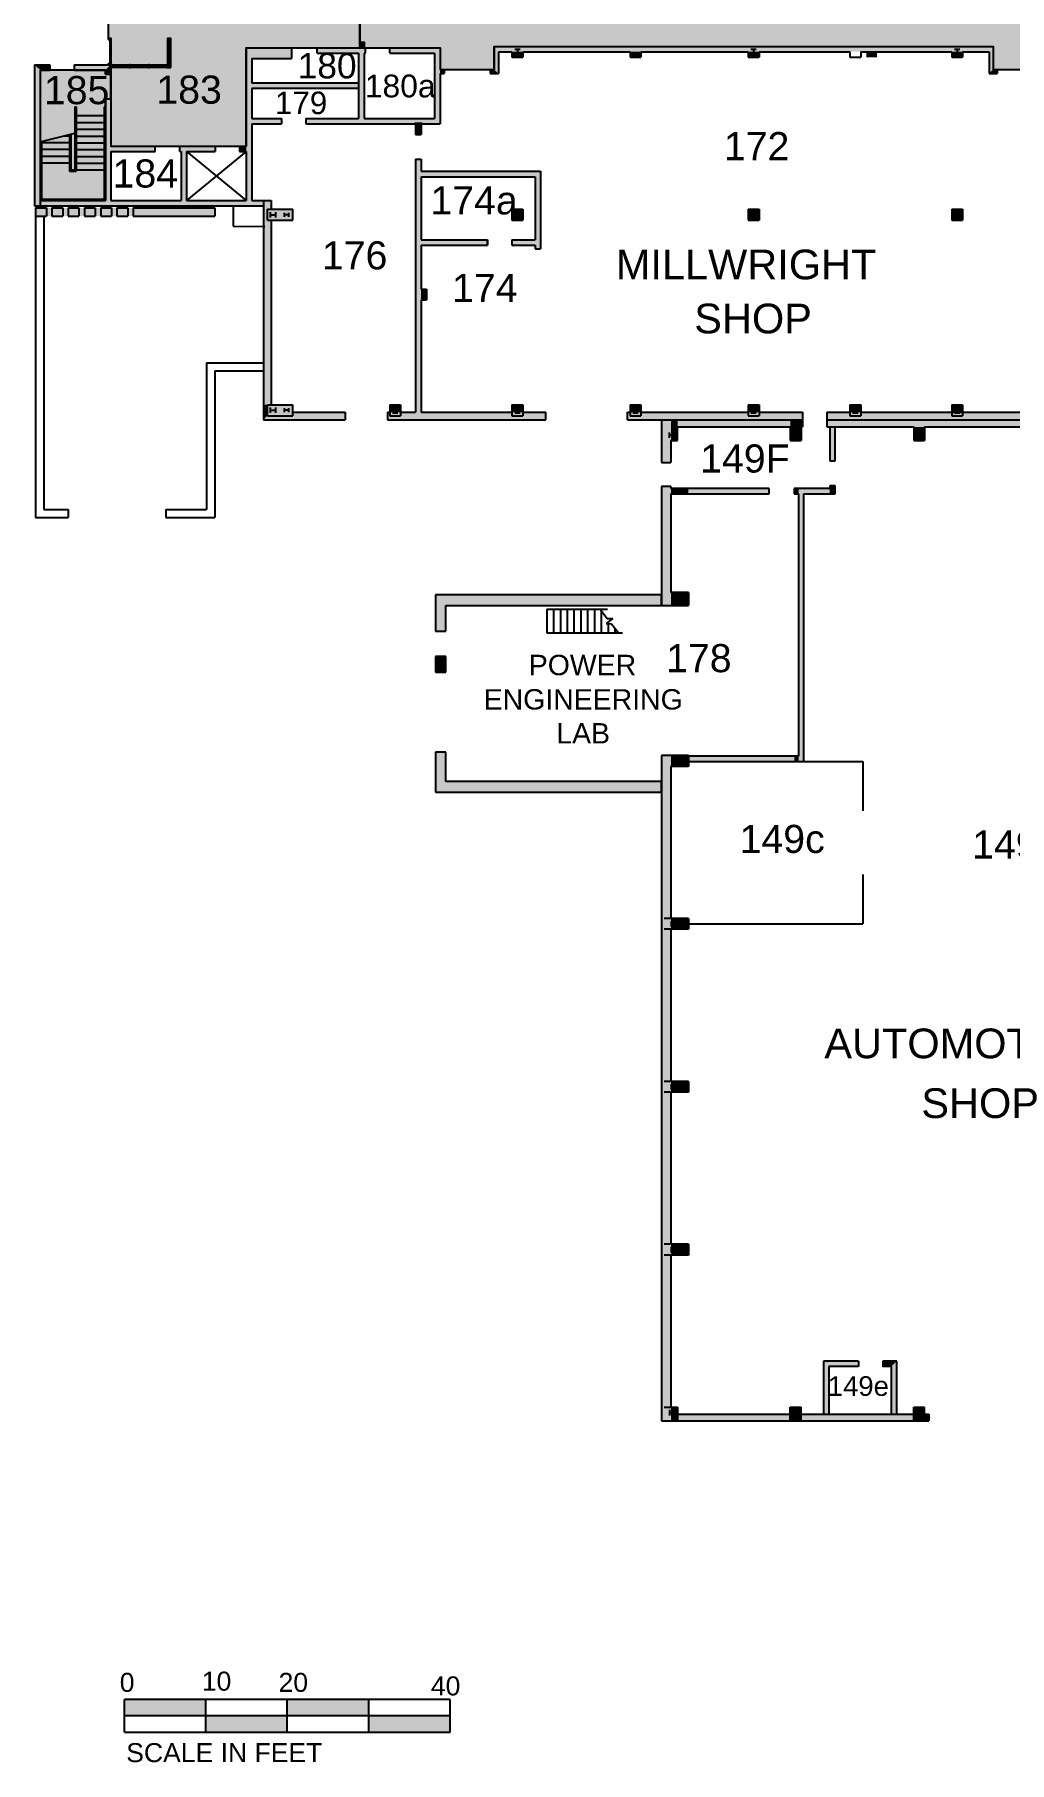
# Model space of a CAD drawing. Extents: x 268 to 100406, y 480 to 72572.
# Drawn here: x 268 to 1705, y 480 to 3025 of the extents above; entities that cross this region are included whole.
import ezdxf

# ---------------------------------------------------------------- set-up
doc = ezdxf.new("R2010")
doc.units = 0
doc.header["$LTSCALE"] = 0.5
doc.layers.get('0').update_dxf_attribs({"linetype": 'CONTINUOUS'})
for name, color, linetype in [('CORRIDOR_HATCH', 253, 'CONTINUOUS'), ('ROOM_NAMES', 7, 'CONTINUOUS'), ('SOLID', 7, 'CONTINUOUS'), ('STAIR', 7, 'CONTINUOUS'), ('TEXT', 7, 'CONTINUOUS'), ('WALL', 7, 'CONTINUOUS')]:
    doc.layers.add(name, color=color, linetype=linetype)
doc.styles.add('STANDARD_2', font='arial.ttf')

# ---------------------------------------------------------------- blocks, each defined once
blk = doc.blocks.new('COL1')
at = {"layer": 'WALL'}
for p, q in [((-8, -8), (-8, 8)), ((-8, 8), (8, 8)), ((-4, -4), (-4, 4)), ((-4, 0), (4, 0)), ((4, -4), (4, 4)), ((8, -8), (8, 8)), ((-8, -8), (8, -8))]:
    blk.add_line(p, q, dxfattribs=at)
blk = doc.blocks.new('*U51')
at = {"layer": 'SOLID'}
for points in [[(1191.7, 982.8), (1191.7, 1962.8), (1205.6, 982.8)], [(1205.6, 982.8), (1191.7, 1962.8), (1205.6, 1962.8)], [(1205.6, 1946.8), (1205.6, 1962.8), (1215.6, 1946.8)], [(1215.6, 1946.8), (1205.6, 1962.8), (1215.6, 1962.8)], [(1215.6, 1946.8), (1215.6, 1962.8), (1231.6, 1946.8)], [(1231.6, 1946.8), (1215.6, 1962.8), (1231.6, 1962.8)], [(1205.6, 1706.8), (1205.6, 1722.8), (1215.6, 1706.8)], [(1215.6, 1706.8), (1205.6, 1722.8), (1215.6, 1722.8)], [(1215.6, 1706.8), (1215.6, 1722.8), (1231.6, 1706.8)], [(1231.6, 1706.8), (1215.6, 1722.8), (1231.6, 1722.8)], [(1205.6, 1466.8), (1205.6, 1482.8), (1215.6, 1466.8)], [(1215.6, 1466.8), (1205.6, 1482.8), (1215.6, 1482.8)], [(1215.6, 1466.8), (1215.6, 1482.8), (1231.6, 1466.8)], [(1231.6, 1466.8), (1215.6, 1482.8), (1231.6, 1482.8)], [(1205.6, 1226.8), (1205.6, 1242.8), (1215.6, 1226.8)], [(1215.6, 1226.8), (1205.6, 1242.8), (1215.6, 1242.8)], [(1215.6, 1226.8), (1215.6, 1242.8), (1231.6, 1226.8)], [(1231.6, 1226.8), (1215.6, 1242.8), (1231.6, 1242.8)], [(1205.6, 982.8), (1205.6, 1002.8), (1215.6, 982.8)], [(1215.6, 982.8), (1205.6, 1002.8), (1215.6, 1002.8)]]:
    blk.add_solid(points, dxfattribs=at)
blk = doc.blocks.new('*U52')
at = {"layer": 'SOLID'}
for points in [[(858.6, 2145.9), (858.6, 2199.3), (874.1, 2145.9)], [(874.1, 2145.9), (858.6, 2199.3), (874.1, 2199.3)], [(874.1, 2183.9), (874.1, 2199.3), (1191.7, 2183.9)], [(1191.7, 2183.9), (874.1, 2199.3), (1191.7, 2199.3)]]:
    blk.add_solid(points, dxfattribs=at)
blk = doc.blocks.new('*U53')
at = {"layer": 'SOLID'}
for points in [[(858.6, 2085.7), (858.6, 2108.8), (874.1, 2085.7)], [(874.1, 2085.7), (858.6, 2108.8), (874.1, 2108.8)]]:
    blk.add_solid(points, dxfattribs=at)
blk = doc.blocks.new('*U54')
at = {"layer": 'SOLID'}
for points in [[(858.6, 1909), (858.6, 1967.6), (874.1, 1909)], [(874.1, 1909), (858.6, 1967.6), (874.1, 1967.6)], [(874.1, 1909), (874.1, 1924.4), (1191.7, 1909)], [(1191.7, 1909), (874.1, 1924.4), (1191.7, 1924.4)]]:
    blk.add_solid(points, dxfattribs=at)
blk = doc.blocks.new('*U55')
at = {"layer": 'SOLID'}
for points in [[(1387.5, 2348.3), (1387.5, 2356.3), (1393.8, 2348.3)], [(1393.8, 2348.3), (1387.5, 2356.3), (1393.8, 2356.3)], [(1393.8, 1953.8), (1393.8, 2356.3), (1401.8, 1953.8)], [(1401.8, 1953.8), (1393.8, 2356.3), (1401.8, 2356.3)], [(1401.8, 2348.3), (1401.8, 2356.3), (1439.8, 2348.3)], [(1439.8, 2348.3), (1401.8, 2356.3), (1439.8, 2356.3)], [(1439.8, 2348.3), (1439.8, 2359.8), (1447.9, 2348.3)], [(1447.9, 2348.3), (1439.8, 2359.8), (1447.9, 2359.8)], [(1231.6, 1953.8), (1231.6, 1961.8), (1387.5, 1953.8)], [(1387.5, 1953.8), (1231.6, 1961.8), (1387.5, 1961.8)], [(1387.5, 1953.8), (1387.5, 1961.8), (1393.8, 1953.8)], [(1393.8, 1953.8), (1387.5, 1961.8), (1393.8, 1961.8)]]:
    blk.add_solid(points, dxfattribs=at)
blk = doc.blocks.new('*U56')
at = {"layer": 'SOLID'}
for points in [[(1191.7, 2183.9), (1191.7, 2359), (1205.6, 2183.9)], [(1205.6, 2183.9), (1191.7, 2359), (1205.6, 2359)], [(1205.6, 2348.3), (1205.6, 2356.3), (1231.6, 2348.3)], [(1231.6, 2348.3), (1205.6, 2356.3), (1231.6, 2356.3)], [(1231.6, 2348.3), (1231.6, 2356.3), (1350.4, 2348.3)], [(1350.4, 2348.3), (1231.6, 2356.3), (1350.4, 2356.3)], [(1205.6, 2183.9), (1205.6, 2202.8), (1231.6, 2183.9)], [(1231.6, 2183.9), (1205.6, 2202.8), (1231.6, 2202.8)]]:
    blk.add_solid(points, dxfattribs=at)
blk = doc.blocks.new('*U57')
at = {"layer": 'SOLID'}
for points in [[(1191.7, 2394.3), (1191.7, 2457.3), (1205.6, 2394.3)], [(1205.6, 2394.3), (1191.7, 2457.3), (1205.6, 2457.3)], [(1205.6, 2426.8), (1205.6, 2457.3), (1215.6, 2426.8)], [(1215.6, 2426.8), (1205.6, 2457.3), (1215.6, 2457.3)], [(1215.6, 2446.8), (1215.6, 2457.3), (1381.6, 2446.8)], [(1381.6, 2446.8), (1215.6, 2457.3), (1381.6, 2457.3)], [(1381.6, 2426.8), (1381.6, 2457.3), (1397.6, 2426.8)], [(1397.6, 2426.8), (1381.6, 2457.3), (1397.6, 2457.3)], [(1397.6, 2446.8), (1397.6, 2457.3), (1399.6, 2446.8)], [(1399.6, 2446.8), (1397.6, 2457.3), (1399.6, 2457.3)]]:
    blk.add_solid(points, dxfattribs=at)
blk = doc.blocks.new('*U58')
at = {"layer": 'SOLID'}
for points in [[(1439.8, 2396.8), (1439.8, 2446.8), (1447.9, 2396.8)], [(1447.9, 2396.8), (1439.8, 2446.8), (1447.9, 2446.8)]]:
    blk.add_solid(points, dxfattribs=at)
blk = doc.blocks.new('*X66')
at = {"layer": 'ROOM_NAMES', "linetype": 'CONTINUOUS', "style": 'STANDARD_2'}
for s, p in [('POWER', (996.3, 2081.1)), ('ENGINEERING', (929.8, 2030.5)), ('LAB', (1036.8, 1980.5))]:
    blk.add_text(s, height=30, dxfattribs=at).set_placement(p)
blk = doc.blocks.new('*U89')
at = {"layer": 'CORRIDOR_HATCH'}
for points in [[(2451.5, 3101.3), (2451.5, 3197.3), (2582.4, 3101.3)], [(2582.4, 3101.3), (2451.5, 3197.3), (2582.4, 3197.3)], [(2582.4, 3095.3), (2582.4, 3197.3), (2618.4, 3095.3)], [(2618.4, 3095.3), (2582.4, 3197.3), (2618.4, 3197.3)], [(2618.4, 3101.3), (2618.4, 3197.3), (2638.5, 3101.3)], [(2638.5, 3101.3), (2618.4, 3197.3), (2638.5, 3197.3)], [(2638.5, 3113.3), (2638.5, 3185.3), (2643.6, 3113.3)], [(2643.6, 3113.3), (2638.5, 3185.3), (2643.6, 3185.3)], [(2643.6, 3113.3), (2643.6, 3185.3), (2649.5, 3113.3)], [(2649.5, 3113.3), (2643.6, 3185.3), (2649.5, 3185.3)], [(875.5, 2973.3), (875.5, 3127.3), (877.5, 2973.3)], [(877.5, 2973.3), (875.5, 3127.3), (877.5, 3127.3)], [(877.5, 2973.3), (877.5, 3127.3), (945.5, 2973.3)], [(945.5, 2973.3), (877.5, 3127.3), (945.5, 3127.3)], [(1335.5, 3007.3), (1335.5, 3129.3), (1383.5, 3007.3)], [(1383.5, 3007.3), (1335.5, 3129.3), (1383.5, 3129.3)], [(2313.5, 3007.3), (2313.5, 3129.3), (2313.6, 3007.3)], [(2313.6, 3007.3), (2313.5, 3129.3), (2313.6, 3129.3)], [(2313.6, 3007.3), (2313.6, 3129.3), (2315.5, 3007.3)], [(2315.5, 3007.3), (2313.6, 3129.3), (2315.5, 3129.3)], [(2315.5, 3007.3), (2315.5, 3129.3), (2315.6, 3007.3)], [(2315.6, 3007.3), (2315.5, 3129.3), (2315.6, 3129.3)], [(2315.6, 3007.3), (2315.6, 3129.3), (2387.5, 3007.3)], [(2387.5, 3007.3), (2315.6, 3129.3), (2387.5, 3129.3)], [(2387.5, 3007.3), (2387.5, 3129.3), (2387.6, 3007.3)], [(2387.6, 3007.3), (2387.5, 3129.3), (2387.6, 3129.3)], [(2387.6, 3007.3), (2387.6, 3129.3), (2389.5, 3007.3)], [(2389.5, 3007.3), (2387.6, 3129.3), (2389.5, 3129.3)], [(376.5, 3019.3), (376.5, 3091.3), (380.5, 3019.3)], [(380.5, 3019.3), (376.5, 3091.3), (380.5, 3091.3)], [(380.5, 2980.3), (380.5, 3093.3), (464.5, 2980.3)], [(464.5, 2980.3), (380.5, 3093.3), (464.5, 3093.3)], [(464.5, 3019.3), (464.5, 3091.3), (468.5, 3019.3)], [(468.5, 3019.3), (464.5, 3091.3), (468.5, 3091.3)], [(468.5, 2860.3), (468.5, 3093.3), (580, 2860.3)], [(580, 2860.3), (468.5, 3093.3), (580, 3093.3)], [(580, 3005.3), (580, 3093.3), (747.5, 3005.3)], [(747.5, 3005.3), (580, 3093.3), (747.5, 3093.3)], [(747.5, 3013.3), (747.5, 3085.3), (753.5, 3013.3)], [(753.5, 3013.3), (747.5, 3085.3), (753.5, 3085.3)], [(753.5, 3005.3), (753.5, 3093.3), (865.5, 3005.3)], [(865.5, 3005.3), (753.5, 3093.3), (865.5, 3093.3)], [(865.5, 2973.3), (865.5, 3093.3), (875.5, 2973.3)], [(875.5, 2973.3), (865.5, 3093.3), (875.5, 3093.3)], [(945.5, 3007.3), (945.5, 3095.3), (1335.5, 3007.3)], [(1335.5, 3007.3), (945.5, 3095.3), (1335.5, 3095.3)], [(1383.5, 3007.3), (1383.5, 3095.3), (1680.5, 3007.3)], [(1680.5, 3007.3), (1383.5, 3095.3), (1680.5, 3095.3)], [(1680.5, 2973.3), (1680.5, 3095.3), (1728.5, 2973.3)], [(1728.5, 2973.3), (1680.5, 3095.3), (1728.5, 3095.3)], [(1728.5, 3007.3), (1728.5, 3095.3), (2159.4, 3007.3)], [(2159.4, 3007.3), (1728.5, 3095.3), (2159.4, 3095.3)], [(2159.4, 3007.3), (2159.4, 3095.3), (2159.6, 3007.3)], [(2159.6, 3007.3), (2159.4, 3095.3), (2159.6, 3095.3)], [(2159.6, 3007.3), (2159.6, 3095.3), (2163.6, 3007.3)], [(2163.6, 3007.3), (2159.6, 3095.3), (2163.6, 3095.3)], [(2163.6, 3007.3), (2163.6, 3095.3), (2312.5, 3007.3)], [(2312.5, 3007.3), (2163.6, 3095.3), (2312.5, 3095.3)], [(2312.5, 3007.3), (2312.5, 3095.3), (2313.5, 3007.3)], [(2313.5, 3007.3), (2312.5, 3095.3), (2313.5, 3095.3)], [(2389.5, 3007.3), (2389.5, 3095.3), (2389.6, 3007.3)], [(2389.6, 3007.3), (2389.5, 3095.3), (2389.6, 3095.3)], [(2389.6, 3007.3), (2389.6, 3095.3), (2390.4, 3007.3)], [(2390.4, 3007.3), (2389.6, 3095.3), (2390.4, 3095.3)], [(2390.4, 3007.3), (2390.4, 3095.3), (2424.5, 3007.3)], [(2424.5, 3007.3), (2390.4, 3095.3), (2424.5, 3095.3)], [(2424.5, 3007.3), (2424.5, 3095.3), (2429.5, 3007.3)], [(2429.5, 3007.3), (2424.5, 3095.3), (2429.5, 3095.3)], [(2429.5, 3007.3), (2429.5, 3095.3), (2451.5, 3007.3)], [(2451.5, 3007.3), (2429.5, 3095.3), (2451.5, 3095.3)], [(2451.5, 3007.3), (2451.5, 3095.3), (2582.4, 3007.3)], [(2582.4, 3007.3), (2451.5, 3095.3), (2582.4, 3095.3)], [(2582.4, 3007.3), (2582.4, 3095.3), (2618.4, 3007.3)], [(2618.4, 3007.3), (2582.4, 3095.3), (2618.4, 3095.3)], [(2618.4, 3007.3), (2618.4, 3095.3), (2638.5, 3007.3)], [(2638.5, 3007.3), (2618.4, 3095.3), (2638.5, 3095.3)], [(2313.5, 2971.3), (2313.5, 3007.3), (2313.6, 2971.3)], [(2313.6, 2971.3), (2313.5, 3007.3), (2313.6, 3007.3)], [(2313.6, 2971.3), (2313.6, 3007.3), (2315.5, 2971.3)], [(2315.5, 2971.3), (2313.6, 3007.3), (2315.5, 3007.3)], [(2315.5, 2468.3), (2315.5, 3007.3), (2315.6, 2468.3)], [(2315.6, 2468.3), (2315.5, 3007.3), (2315.6, 3007.3)], [(2315.6, 2120.8), (2315.6, 3007.3), (2387.5, 2120.8)], [(2387.5, 2120.8), (2315.6, 3007.3), (2387.5, 3007.3)], [(2387.5, 2971.3), (2387.5, 3007.3), (2387.6, 2971.3)], [(2387.6, 2971.3), (2387.5, 3007.3), (2387.6, 3007.3)], [(2387.6, 2971.3), (2387.6, 3007.3), (2389.5, 2971.3)], [(2389.5, 2971.3), (2387.6, 3007.3), (2389.5, 3007.3)], [(276.5, 2780.3), (276.5, 2972.3), (372.5, 2780.3)], [(372.5, 2780.3), (276.5, 2972.3), (372.5, 2972.3)], [(372.5, 2930.3), (372.5, 2966.3), (376.5, 2930.3)], [(376.5, 2930.3), (372.5, 2966.3), (376.5, 2966.3)], [(376.5, 2930.3), (376.5, 2966.3), (380.5, 2930.3)], [(380.5, 2930.3), (376.5, 2966.3), (380.5, 2966.3)], [(380.5, 2860.3), (380.5, 2976.3), (464.5, 2860.3)], [(464.5, 2860.3), (380.5, 2976.3), (464.5, 2976.3)], [(464.5, 2860.3), (464.5, 2976.3), (468.5, 2860.3)], [(468.5, 2860.3), (464.5, 2976.3), (468.5, 2976.3)], [(2313.5, 2468.3), (2313.5, 2967.3), (2313.6, 2468.3)], [(2313.6, 2468.3), (2313.5, 2967.3), (2313.6, 2967.3)], [(2313.6, 2468.3), (2313.6, 2967.3), (2315.5, 2468.3)], [(2315.5, 2468.3), (2313.6, 2967.3), (2315.5, 2967.3)], [(2387.5, 2120.8), (2387.5, 2967.3), (2387.6, 2120.8)], [(2387.6, 2120.8), (2387.5, 2967.3), (2387.6, 2967.3)], [(2387.6, 2468.3), (2387.6, 2967.3), (2389.5, 2468.3)], [(2389.5, 2468.3), (2387.6, 2967.3), (2389.5, 2967.3)], [(2313.6, 2120.8), (2313.6, 2446.8), (2315.5, 2120.8)], [(2315.5, 2120.8), (2313.6, 2446.8), (2315.5, 2446.8)], [(2315.5, 2120.8), (2315.5, 2446.8), (2315.6, 2120.8)], [(2315.6, 2120.8), (2315.5, 2446.8), (2315.6, 2446.8)], [(2387.6, 2120.8), (2387.6, 2446.8), (2389.5, 2120.8)], [(2389.5, 2120.8), (2387.6, 2446.8), (2389.5, 2446.8)], [(2389.5, 2120.8), (2389.5, 2446.8), (2389.6, 2120.8)], [(2389.6, 2120.8), (2389.5, 2446.8), (2389.6, 2446.8)], [(2313.5, 2120.8), (2312.5, 2426.6), (2313.5, 2426.8)], [(2312.5, 2120.8), (2312.5, 2426.6), (2313.5, 2120.8)], [(2313.5, 2120.8), (2313.5, 2426.8), (2313.6, 2120.8)], [(2313.6, 2120.8), (2313.5, 2426.8), (2313.6, 2426.8)], [(2389.6, 2120.8), (2389.6, 2426.8), (2390.4, 2120.8)], [(2390.4, 2120.8), (2389.6, 2426.8), (2390.4, 2426.8)], [(2390.4, 2312.6), (2390.4, 2426.8), (2424.5, 2312.6)], [(2424.5, 2312.6), (2390.4, 2426.8), (2424.5, 2426.6)], [(2429.5, 2312.6), (2429.5, 2426.8), (2451.5, 2312.6)], [(2451.5, 2312.6), (2429.5, 2426.8), (2451.5, 2426.8)], [(2451.5, 2312.6), (2451.5, 2426.8), (2582.4, 2312.7)], [(2582.4, 2312.7), (2451.5, 2426.8), (2582.4, 2426.8)], [(2582.4, 2312.7), (2582.4, 2426.8), (2618.4, 2312.7)], [(2618.4, 2312.7), (2582.4, 2426.8), (2618.4, 2426.8)], [(2618.4, 2312.7), (2618.4, 2426.8), (2638.5, 2312.7)], [(2638.5, 2312.7), (2618.4, 2426.8), (2638.5, 2426.8)], [(2638.5, 2312.7), (2638.5, 2426.8), (2643.6, 2312.7)], [(2643.6, 2312.7), (2638.5, 2426.8), (2643.6, 2426.8)], [(2643.6, 2312.7), (2643.6, 2436.8), (2649.5, 2312.7)], [(2649.5, 2312.7), (2643.6, 2436.8), (2649.5, 2436.8)], [(2649.5, 2312.7), (2649.5, 2436.8), (2689.6, 2312.8)], [(2689.6, 2312.8), (2649.5, 2436.8), (2689.6, 2436.8)], [(2424.5, 2317.6), (2424.5, 2353.6), (2429.5, 2317.6)], [(2429.5, 2317.6), (2424.5, 2353.6), (2429.5, 2353.6)], [(2163.6, 2120.8), (2163.6, 2197.6), (2312.5, 2120.8)], [(2312.5, 2120.8), (2163.6, 2197.6), (2312.5, 2197.6)], [(2159.6, 2120.8), (2159.4, 2186.6), (2159.6, 2186.6)], [(2159.6, 2120.8), (2159.6, 2186.6), (2163.6, 2120.8)], [(2163.6, 2120.8), (2159.6, 2186.6), (2163.6, 2186.6)]]:
    blk.add_solid(points, dxfattribs=at)

msp = doc.modelspace()

# ---------------------------------------------------------------- linework, layer by layer
for p, q in [((880.4, 572.4), (400.4, 572.4)), ((400.4, 524.4), (400.4, 572.4)), ((520.4, 524.4), (520.4, 572.4)), ((640.4, 524.4), (640.4, 572.4)), ((760.4, 524.4), (760.4, 572.4)), ((880.4, 524.4), (880.4, 572.4)), ((880.4, 548.4), (400.4, 548.4)), ((400.4, 524.4), (880.4, 524.4))]:
    msp.add_line(p, q)
for points in [[(400.4, 572.4), (400.4, 548.4), (520.4, 572.4), (520.4, 548.4)], [(640.4, 572.4), (640.4, 548.4), (760.4, 572.4), (760.4, 548.4)], [(520.4, 548.4), (520.4, 524.4), (640.4, 548.4), (640.4, 524.4)], [(760.4, 548.4), (760.4, 524.4), (880.4, 548.4), (880.4, 524.4)]]:
    msp.add_solid(points)
at = {"layer": 'CORRIDOR_HATCH'}
for points in [[(376.5, 3091.3), (376.5, 3019.3), (380.5, 3019.3), (380.5, 2980.3), (464.5, 2980.3), (464.5, 3019.3), (468.5, 3019.3), (468.5, 2976.3), (380.5, 2976.3), (380.5, 2860.3), (580, 2860.3), (580, 3005.3), (747.5, 3005.3), (747.5, 3093.3), (468.5, 3093.3), (468.5, 3091.3), (464.5, 3091.3), (464.5, 3093.3), (380.5, 3093.3), (380.5, 3091.3)], [(276.5, 2972.3), (276.5, 2780.3), (372.5, 2780.3), (372.5, 2930.3), (380.5, 2930.3), (380.5, 2966.3), (372.5, 2966.3), (372.5, 2972.3)]]:
    msp.add_lwpolyline(points, close=True, dxfattribs=at)
msp.add_lwpolyline([(747.5, 3085.3), (747.5, 3013.3), (753.5, 3013.3), (753.5, 3005.3), (865.5, 3005.3), (865.5, 2973.3), (945.5, 2973.3), (945.5, 3007.3), (1680.5, 3007.3), (1680.5, 2973.3), (1728.5, 2973.3), (1728.5, 3007.3), (2313.5, 3007.3), (2389.5, 3007.3), (2638.5, 3007.3), (2638.5, 3095.3)], dxfattribs=at)
at = {"layer": 'SOLID'}
for p, q in [((935.5, 2722.3), (935.5, 2714.3)), ((971.5, 2722.3), (971.5, 2714.3)), ((1439.8, 2446.8), (1447.9, 2446.8)), ((874.1, 1924.4), (874.1, 1967.6))]:
    msp.add_line(p, q, dxfattribs=at)
for points in [[(376.5, 3019.3), (376.5, 3017.3), (380.5, 3019.3), (380.5, 3017.3)], [(464.5, 3019.3), (464.5, 3017.3), (468.5, 3019.3), (468.5, 3017.3)], [(646.5, 3005.3), (646.5, 2989.3), (580, 3005.3), (588, 2989.3)], [(580, 3005.3), (588, 2989.3), (580, 2780.3), (588, 2780.3)], [(755.5, 3005.3), (755.5, 2997.3), (684.5, 3005.3), (684.5, 2997.3)], [(753.5, 3013.3), (747.5, 3013.3), (753.5, 3005.3), (747.5, 3005.3)], [(791.5, 3005.3), (791.5, 2997.3), (865.5, 3005.3), (857.5, 2997.3)], [(865.5, 3005.3), (857.5, 2997.3), (865.5, 2893.3), (857.5, 2901.3)], [(945.5, 2973.3), (951.5, 2967.3), (945.5, 3007.3), (951.5, 2999.3)], [(945.5, 3007.3), (951.5, 2999.3), (1680.5, 3007.3), (1674.5, 2999.3)], [(1674.5, 2967.3), (1680.5, 2973.3), (1674.5, 2999.3), (1680.5, 3007.3)], [(276.5, 2780.3), (268, 2772.3), (276.5, 2972.3), (268, 2980.3)], [(276.5, 2972.3), (268, 2980.3), (290.5, 2972.3), (290.5, 2980.3)], [(326.5, 2980.3), (326.5, 2972.3), (380.5, 2980.3), (372.5, 2972.3)], [(380.5, 2980.3), (372.5, 2972.3), (380.5, 2966.3), (372.5, 2966.3)], [(376.5, 2982.3), (380.5, 2982.3), (376.5, 2980.3), (380.5, 2980.3)], [(380.5, 2980.3), (382.5, 2980.3), (380.5, 2976.3), (382.5, 2976.3)], [(382.5, 2980.3), (382.5, 2976.3), (462.5, 2980.3), (462.5, 2976.3)], [(407.5, 2980.3), (409.5, 2980.3), (407.5, 2976.3), (409.5, 2976.3)], [(435.5, 2980.3), (437.5, 2980.3), (435.5, 2976.3), (437.5, 2976.3)], [(462.5, 2980.3), (462.5, 2976.3), (464.5, 2980.3), (468.5, 2976.3)], [(464.5, 2980.3), (468.5, 2976.3), (464.5, 2982.3), (468.5, 2982.3)], [(753.5, 2901.3), (745.5, 2901.3), (753.5, 2997.3), (745.5, 2997.3)], [(971.5, 2991.3), (971.5, 2999.3), (987.5, 2991.3), (987.5, 2999.3)], [(1145.5, 2991.3), (1145.5, 2999.3), (1161.5, 2991.3), (1161.5, 2999.3)], [(1319.5, 2991.3), (1319.5, 2999.3), (1335.5, 2991.3), (1335.5, 2999.3)], [(1493.5, 2991.3), (1493.5, 2999.3), (1509.5, 2991.3), (1509.5, 2999.3)], [(1619.5, 2991.3), (1619.5, 2999.3), (1635.5, 2991.3), (1635.5, 2999.3)], [(745.5, 2953.3), (745.5, 2945.3), (588, 2953.3), (588, 2945.3)], [(871.5, 2973.3), (871.5, 2967.3), (865.5, 2973.3), (865.5, 2967.3)], [(939.5, 2973.3), (939.5, 2967.3), (945.5, 2973.3), (951.5, 2967.3)], [(1686.5, 2967.3), (1686.5, 2973.3), (1674.5, 2967.3), (1680.5, 2973.3)], [(380.5, 2930.3), (372.5, 2930.3), (380.5, 2780.3), (372.5, 2780.3)], [(631.7, 2901.3), (631.7, 2893.3), (588, 2901.3), (588, 2893.3)], [(865.5, 2893.3), (857.5, 2901.3), (667.7, 2893.3), (667.7, 2901.3)], [(829.5, 2895.3), (837.5, 2895.3), (829.5, 2877.3), (837.5, 2877.3)], [(380.5, 2860.3), (380.5, 2852.3), (446, 2860.3), (446, 2852.3)], [(482, 2860.3), (482, 2852.3), (534, 2860.3), (534, 2852.3)], [(492, 2852.3), (484, 2852.3), (492, 2780.3), (484, 2780.3)], [(580, 2860.3), (580, 2852.3), (570, 2860.3), (570, 2852.3)], [(829.5, 2841.3), (837.5, 2841.3), (829.5, 2468.3), (837.5, 2468.3)], [(837.5, 2823.3), (837.5, 2815.3), (1013.5, 2823.3), (1005.5, 2815.3)], [(1005.5, 2709.3), (1013.5, 2709.3), (1005.5, 2815.3), (1013.5, 2823.3)], [(616.5, 2780.3), (605.5, 2772.3), (276.5, 2780.3), (268, 2772.3)], [(616.5, 2479.3), (605.5, 2479.7), (616.5, 2780.3), (605.5, 2772.3)], [(533.5, 2769.3), (533.5, 2757.3), (269.5, 2769.3), (269.5, 2757.3)], [(648.5, 2751.3), (648.5, 2767.3), (611.5, 2751.3), (611.5, 2767.3)], [(971.5, 2767.3), (971.5, 2751.3), (987.5, 2767.3), (987.5, 2751.3)], [(1335.5, 2751.3), (1335.5, 2767.3), (1319.5, 2751.3), (1319.5, 2767.3)], [(1619.5, 2751.3), (1635.5, 2751.3), (1619.5, 2767.3), (1635.5, 2767.3)], [(837.5, 2722.3), (837.5, 2714.3), (935.5, 2722.3), (935.5, 2714.3)], [(971.5, 2722.3), (971.5, 2714.3), (1005.5, 2722.3), (1005.5, 2714.3)], [(837.5, 2649.8), (845.5, 2649.8), (837.5, 2633.8), (845.5, 2633.8)], [(605.5, 2457.3), (611.5, 2464), (605.5, 2479.7), (611.5, 2479.3)], [(648.5, 2479.3), (648.5, 2463.3), (611.5, 2479.3), (611.5, 2463.3)], [(807.5, 2479.3), (807.5, 2468.3), (791.5, 2479.3), (791.5, 2468.3)], [(971.5, 2479.3), (987.5, 2479.3), (971.5, 2468.3), (987.5, 2468.3)], [(1145.5, 2479.3), (1161.5, 2479.3), (1145.5, 2468.3), (1161.5, 2468.3)], [(1319.5, 2479.3), (1335.5, 2479.3), (1319.5, 2468.3), (1335.5, 2468.3)], [(1469.5, 2479.3), (1485.5, 2479.3), (1469.5, 2468.3), (1485.5, 2468.3)], [(1619.5, 2479.3), (1635.5, 2479.3), (1619.5, 2468.3), (1635.5, 2468.3)], [(649.6, 2457.3), (648.5, 2463.3), (605.5, 2457.3), (611.5, 2464)], [(648.5, 2468.3), (725.5, 2468.3), (649.6, 2457.3), (725.5, 2457.3)], [(1021.5, 2457.3), (1021.5, 2468.3), (788, 2457.3), (789.5, 2468.3)], [(1399.6, 2468.3), (1399.6, 2457.3), (1141.5, 2468.3), (1141.5, 2457.3)], [(1435.6, 2468.3), (1435.6, 2457.3), (1935.5, 2468.3), (1935.2, 2457.3)], [(1435.6, 2457.3), (1435.6, 2446.8), (1799.1, 2457.3), (1799.6, 2446.8)], [(1563.6, 2426.8), (1579.6, 2426.8), (1563.6, 2446.8), (1579.6, 2446.8)], [(1430.6, 992.8), (1438.6, 992.8), (1430.6, 1070.8), (1438.6, 1062.8)], [(1430.6, 1070.8), (1438.6, 1062.8), (1482, 1070.8), (1482, 1062.8)], [(1518, 1062.5), (1518, 1070.8), (1530.6, 1062.8), (1538.6, 1070.8)], [(1530.6, 992.8), (1538.6, 992.8), (1530.6, 1062.8), (1538.6, 1070.8)], [(1215.6, 982.8), (1215.6, 992.8), (1381.6, 982.8), (1381.6, 992.8)], [(1381.6, 982.8), (1381.6, 1002.8), (1397.6, 982.8), (1397.6, 1002.8)], [(1397.6, 992.8), (1397.6, 982.8), (1563.6, 992.8), (1563.6, 982.8)], [(1563.6, 982.8), (1563.6, 1002.8), (1579.6, 982.8), (1579.6, 1002.8)], [(1579.6, 982.8), (1585.6, 982.8), (1579.6, 992.8), (1585.6, 992.8)]]:
    msp.add_solid(points, dxfattribs=at)
at = {"layer": 'STAIR'}
for p, q in [((378.9, 3017.3), (378.9, 2982.3)), ((466.5, 3017.3), (466.5, 2982.3)), ((382.5, 2978.3), (407.5, 2978.3)), ((409.5, 2978.3), (435.5, 2978.3)), ((437.5, 2978.3), (462.5, 2978.3)), ((327.5, 2918.3), (329.5, 2918.3)), ((327.5, 2918.3), (327.5, 2825.3)), ((329.5, 2918.3), (329.5, 2823.3)), ((329.5, 2905.3), (370.5, 2905.3)), ((370.5, 2918.3), (370.5, 2782.3)), ((276.5, 2866.6), (327.5, 2879.3)), ((319.5, 2877.3), (319.5, 2823.3)), ((321.5, 2877.8), (321.5, 2825.3)), ((329.5, 2895.3), (370.5, 2895.3)), ((329.5, 2885.3), (370.5, 2885.3)), ((278.5, 2867.1), (278.5, 2782.3)), ((319.5, 2865.3), (278.5, 2865.3)), ((319.5, 2855.3), (278.5, 2855.3)), ((319.5, 2875.3), (311.2, 2875.3)), ((329.5, 2875.3), (370.5, 2875.3)), ((329.5, 2865.3), (370.5, 2865.3)), ((329.5, 2855.3), (370.5, 2855.3)), ((319.5, 2845.3), (278.5, 2845.3)), ((319.5, 2835.3), (278.5, 2835.3)), ((321.5, 2825.3), (327.5, 2825.3)), ((329.5, 2845.3), (370.5, 2845.3)), ((329.5, 2835.3), (370.5, 2835.3)), ((329.5, 2825.3), (370.5, 2825.3)), ((319.5, 2823.3), (329.5, 2823.3)), ((278.5, 2782.3), (370.5, 2782.3)), ((268, 2772.3), (605.5, 2772.3)), ((269.5, 2769.3), (285.5, 2769.3)), ((269.5, 2757.3), (285.5, 2757.3)), ((285.5, 2769.3), (285.5, 2757.3)), ((293.5, 2769.3), (293.5, 2757.3)), ((293.5, 2769.3), (309.5, 2769.3)), ((293.5, 2757.3), (309.5, 2757.3)), ((309.5, 2769.3), (309.5, 2757.3)), ((309.5, 2769.3), (309.5, 2757.3)), ((317.5, 2769.3), (333.5, 2769.3)), ((317.5, 2769.3), (317.5, 2757.3)), ((317.5, 2757.3), (333.5, 2757.3)), ((333.5, 2769.3), (333.5, 2757.3)), ((333.5, 2769.3), (333.5, 2757.3)), ((341.5, 2769.3), (357.5, 2769.3)), ((341.5, 2769.3), (341.5, 2757.3)), ((341.5, 2757.3), (357.5, 2757.3)), ((357.5, 2769.3), (357.5, 2757.3)), ((357.5, 2769.3), (357.5, 2757.3)), ((365.5, 2769.3), (365.5, 2757.3)), ((365.5, 2769.3), (381.5, 2769.3)), ((365.5, 2757.3), (381.5, 2757.3)), ((381.5, 2769.3), (381.5, 2757.3)), ((381.5, 2769.3), (381.5, 2757.3)), ((389.5, 2769.3), (405.5, 2769.3)), ((389.5, 2769.3), (389.5, 2757.3)), ((389.5, 2757.3), (405.5, 2757.3)), ((405.5, 2769.3), (405.5, 2757.3)), ((413.5, 2769.3), (413.5, 2757.3)), ((413.5, 2769.3), (533.5, 2769.3)), ((413.5, 2757.3), (533.5, 2757.3)), ((533.5, 2769.3), (533.5, 2757.3)), ((605.5, 2772.3), (605.5, 2457.3)), ((1023.2, 2178.7), (1023.2, 2178.5)), ((1023.2, 2178.5), (1112.5, 2178.5)), ((1023.2, 2143.1), (1023.2, 2178.5)), ((1033.2, 2143.1), (1033.2, 2178.5)), ((1043.3, 2143.1), (1043.3, 2178.5)), ((1053.3, 2143.1), (1053.3, 2178.5)), ((1063.3, 2143.1), (1063.3, 2178.5)), ((1073.4, 2143.1), (1073.4, 2178.5)), ((1083.4, 2143.1), (1083.4, 2178.5)), ((1093.5, 2143.1), (1093.5, 2178.5)), ((1101.3, 2178.5), (1112, 2164.8)), ((1103.5, 2143.1), (1103.5, 2175.7)), ((1120, 2164.6), (1110.1, 2157)), ((1112, 2164.8), (1120, 2164.6)), ((1023.2, 2143.1), (1023.2, 2142.9)), ((1134.3, 2143.1), (1023.2, 2143.1)), ((1110.1, 2157), (1118.1, 2156.9)), ((1113.5, 2143.1), (1113.5, 2156.9)), ((1118.1, 2156.9), (1128.9, 2143.1)), ((1123.6, 2143.1), (1123.6, 2149.9))]:
    msp.add_line(p, q, dxfattribs=at)
at = {"layer": 'WALL'}
for p, q in [((376.5, 3019.3), (376.5, 3017.3)), ((376.5, 3019.3), (380.5, 3019.3)), ((376.5, 3017.3), (380.5, 3017.3)), ((380.5, 3019.3), (380.5, 3017.3)), ((464.5, 3019.3), (464.5, 3017.3)), ((464.5, 3019.3), (468.5, 3019.3)), ((464.5, 3017.3), (468.5, 3017.3)), ((468.5, 3019.3), (468.5, 3017.3)), ((580, 3005.3), (580, 2860.3)), ((580, 3005.3), (646.5, 3005.3)), ((646.5, 3005.3), (646.5, 2989.3)), ((684.5, 2997.3), (684.5, 3005.3)), ((684.8, 3005.3), (755.5, 3005.3)), ((747.5, 3013.3), (753.5, 3013.3)), ((747.5, 3013.3), (747.5, 3005.3)), ((753.5, 3013.3), (753.5, 3005.3)), ((755.5, 2997.3), (755.5, 3005.3)), ((791.5, 2997.3), (791.5, 3005.3)), ((791.5, 3005.3), (865.5, 3005.3)), ((865.5, 3005.3), (865.5, 2973.3)), ((945.5, 3007.3), (945.5, 2973.3)), ((945.5, 3007.3), (1680.5, 3007.3)), ((971.5, 3007.3), (987.5, 3007.3)), ((1319.5, 3007.3), (1335.5, 3007.3)), ((1619.5, 3007.3), (1635.5, 3007.3)), ((1680.5, 3007.3), (1680.5, 2973.3)), ((268, 2980.3), (290.5, 2980.3)), ((268, 2980.3), (268, 2772.3)), ((290.5, 2980.3), (290.5, 2972.3)), ((326.5, 2980.3), (326.5, 2972.3)), ((326.5, 2980.3), (376.5, 2980.3)), ((376.5, 2982.3), (376.5, 2980.3)), ((376.5, 2982.3), (380.5, 2982.3)), ((376.5, 2980.3), (380.5, 2980.3)), ((380.5, 2982.3), (380.5, 2980.3)), ((382.5, 2980.3), (380.5, 2980.3)), ((380.5, 2976.3), (380.5, 2980.3)), ((382.5, 2976.3), (382.5, 2980.3)), ((407.5, 2980.3), (409.5, 2980.3)), ((407.5, 2980.3), (407.5, 2976.3)), ((409.5, 2980.3), (409.5, 2976.3)), ((435.5, 2980.3), (437.5, 2980.3)), ((435.5, 2980.3), (435.5, 2976.3)), ((437.5, 2980.3), (437.5, 2976.3)), ((462.5, 2980.3), (464.5, 2980.3)), ((462.5, 2980.3), (462.5, 2976.3)), ((464.5, 2982.3), (464.5, 2980.3)), ((464.5, 2982.3), (468.5, 2982.3)), ((464.5, 2980.3), (468.5, 2980.3)), ((464.5, 2980.3), (464.5, 2976.3)), ((468.5, 2982.3), (468.5, 2976.3)), ((588, 2989.3), (588, 2953.3)), ((588, 2989.3), (646.5, 2989.3)), ((684.5, 2997.3), (745.5, 2997.3)), ((745.5, 2997.3), (745.5, 2953.3)), ((753.5, 2997.3), (755.5, 2997.3)), ((753.5, 2997.3), (753.5, 2901.3)), ((791.5, 2997.3), (857.5, 2997.3)), ((857.5, 2997.3), (857.5, 2901.3)), ((951.5, 2999.3), (951.5, 2967.3)), ((951.5, 2999.3), (971.5, 2999.3)), ((971.5, 2999.3), (971.5, 2991.3)), ((971.5, 2991.3), (987.5, 2991.3)), ((975.5, 3003.3), (983.5, 3003.3)), ((975.5, 2995.3), (983.5, 2995.3)), ((979.5, 3003.3), (979.5, 2995.3)), ((987.5, 2999.3), (987.5, 2991.3)), ((987.5, 2999.3), (1145.5, 2999.3)), ((1145.5, 2999.3), (1145.5, 2991.3)), ((1145.5, 2991.3), (1161.5, 2991.3)), ((1161.5, 2999.3), (1161.5, 2991.3)), ((1161.5, 2999.3), (1319.5, 2999.3)), ((1319.5, 2999.3), (1319.5, 2991.3)), ((1319.5, 2991.3), (1335.5, 2991.3)), ((1323.5, 3003.3), (1331.5, 3003.3)), ((1323.5, 2995.3), (1331.5, 2995.3)), ((1327.5, 3003.3), (1327.5, 2995.3)), ((1335.5, 2999.3), (1335.5, 2991.3)), ((1335.5, 2999.3), (1469.5, 2999.3)), ((1469.5, 2999.3), (1469.5, 2991.3)), ((1469.5, 2991.3), (1485.5, 2991.3)), ((1485.5, 2999.3), (1485.5, 2991.3)), ((1485.5, 2999.3), (1619.5, 2999.3)), ((1619.5, 2999.3), (1619.5, 2991.3)), ((1619.5, 2991.3), (1635.5, 2991.3)), ((1623.5, 3003.3), (1631.5, 3003.3)), ((1623.5, 2995.3), (1631.5, 2995.3)), ((1627.5, 3003.3), (1627.5, 2995.3)), ((1635.5, 2999.3), (1635.5, 2991.3)), ((1635.5, 2999.3), (1674.5, 2999.3)), ((1674.5, 2999.3), (1674.5, 2967.3)), ((276.5, 2972.3), (290.5, 2972.3)), ((276.5, 2972.3), (276.5, 2769.3)), ((326.5, 2972.3), (372.5, 2972.3)), ((372.5, 2972.3), (372.5, 2966.3)), ((372.5, 2966.3), (380.5, 2966.3)), ((382.5, 2976.3), (380.5, 2976.3)), ((380.5, 2976.3), (380.5, 2966.3)), ((407.5, 2976.3), (409.5, 2976.3)), ((435.5, 2976.3), (437.5, 2976.3)), ((462.5, 2976.3), (468.5, 2976.3)), ((745.5, 2953.3), (588, 2953.3)), ((745.5, 2953.3), (745.5, 2945.3)), ((865.5, 2973.3), (871.5, 2973.3)), ((865.5, 2967.3), (871.5, 2967.3)), ((865.5, 2967.3), (865.5, 2893.3)), ((871.5, 2973.3), (871.5, 2967.3)), ((939.5, 2973.3), (939.5, 2967.3)), ((939.5, 2973.3), (945.5, 2973.3)), ((939.5, 2967.3), (951.5, 2967.3)), ((1674.5, 2967.3), (1686.5, 2967.3)), ((1680.5, 2973.3), (1686.5, 2973.3)), ((1686.5, 2973.3), (1686.5, 2967.3)), ((372.5, 2930.3), (380.5, 2930.3)), ((372.5, 2930.3), (372.5, 2780.3)), ((380.5, 2930.3), (380.5, 2860.3)), ((588, 2945.3), (588, 2901.3)), ((745.5, 2945.3), (588, 2945.3)), ((745.5, 2945.3), (745.5, 2901.3)), ((370.5, 2918.3), (372.5, 2918.3)), ((588, 2901.3), (631.7, 2901.3)), ((588, 2893.3), (588, 2780.3)), ((588, 2893.3), (631.7, 2893.3)), ((631.7, 2901.3), (631.7, 2893.3)), ((667.7, 2901.3), (667.7, 2893.3)), ((667.7, 2901.3), (745.5, 2901.3)), ((667.7, 2893.3), (865.5, 2893.3)), ((753.5, 2901.3), (857.5, 2901.3)), ((829.5, 2895.3), (829.5, 2877.3)), ((829.5, 2877.3), (837.5, 2877.3)), ((837.5, 2895.3), (837.5, 2877.3)), ((380.5, 2860.3), (446, 2860.3)), ((380.5, 2852.3), (446, 2852.3)), ((380.5, 2852.3), (380.5, 2780.3)), ((446, 2852.3), (446, 2860.3)), ((482, 2852.3), (482, 2860.3)), ((482, 2860.3), (534, 2860.3)), ((482, 2852.3), (484, 2852.3)), ((484, 2852.3), (484, 2780.3)), ((492, 2852.3), (534, 2852.3)), ((492, 2852.3), (492, 2780.3)), ((492, 2852.3), (580, 2780.3)), ((580, 2852.3), (492, 2780.3)), ((507.5, 2852.3), (509.5, 2852.3)), ((534, 2860.3), (534, 2852.3)), ((570, 2860.3), (570, 2852.3)), ((570, 2860.3), (580, 2860.3)), ((570, 2852.3), (580, 2852.3)), ((580, 2852.3), (580, 2780.3)), ((829.5, 2841.3), (837.5, 2841.3)), ((829.5, 2841.3), (829.5, 2468.3)), ((837.5, 2841.3), (837.5, 2823.3)), ((837.5, 2823.3), (1013.5, 2823.3)), ((837.5, 2815.3), (837.5, 2722.3)), ((837.5, 2815.3), (1005.5, 2815.3)), ((1005.5, 2815.3), (1005.5, 2722.3)), ((1013.5, 2823.3), (1013.5, 2709.3)), ((276.5, 2780.3), (372.5, 2780.3)), ((380.5, 2780.3), (484, 2780.3)), ((492, 2780.3), (580, 2780.3)), ((588, 2780.3), (616.5, 2780.3)), ((605.5, 2780.3), (605.5, 2457.3)), ((616.5, 2780.3), (616.5, 2767.3)), ((269.5, 2769.3), (269.5, 2313.3)), ((281.5, 2757.3), (281.5, 2325.3)), ((560.5, 2772.3), (560.5, 2742.3)), ((560.5, 2772.3), (605.5, 2772.3)), ((605.5, 2772.3), (605.5, 2457.3)), ((611.5, 2767.3), (648.5, 2767.3)), ((611.5, 2751.3), (611.5, 2767.3)), ((611.5, 2751.3), (648.5, 2751.3)), ((615.5, 2755.3), (615.5, 2763.3)), ((615.5, 2759.3), (623.5, 2759.3)), ((616.5, 2751.3), (616.5, 2479.3)), ((623.5, 2755.3), (623.5, 2763.3)), ((636.5, 2756.3), (636.5, 2762.3)), ((642.5, 2759.3), (636.5, 2759.3)), ((642.5, 2756.3), (642.5, 2762.3)), ((648.5, 2751.3), (648.5, 2767.3)), ((560.5, 2742.3), (607.5, 2742.1)), ((837.5, 2722.3), (935.5, 2722.3)), ((837.5, 2714.3), (935.5, 2714.3)), ((837.5, 2714.3), (837.5, 2649.8)), ((935.5, 2714.3), (935.5, 2722.3)), ((971.5, 2722.3), (1005.5, 2722.3)), ((971.5, 2722.3), (971.5, 2714.3)), ((971.5, 2714.3), (1005.5, 2714.3)), ((1005.5, 2714.3), (1005.5, 2709.3)), ((1005.5, 2709.3), (1013.5, 2709.3)), ((837.5, 2649.8), (845.5, 2649.8)), ((845.5, 2649.8), (845.5, 2633.8)), ((837.5, 2633.8), (845.5, 2633.8)), ((837.5, 2633.8), (837.5, 2468.3)), ((521.5, 2541.3), (605.5, 2541.3)), ((521.5, 2541.3), (521.5, 2325.3)), ((533.5, 2529.3), (605.5, 2529.3)), ((533.5, 2529.3), (533.5, 2313.3)), ((611.5, 2479.3), (648.5, 2479.3)), ((611.5, 2463.3), (611.5, 2479.3)), ((615.5, 2467.3), (615.5, 2475.3)), ((615.5, 2471.3), (623.5, 2471.3)), ((623.5, 2467.3), (623.5, 2475.3)), ((636.5, 2468.3), (636.5, 2474.3)), ((642.5, 2471.3), (636.5, 2471.3)), ((642.5, 2468.3), (642.5, 2474.3)), ((648.5, 2463.3), (648.5, 2479.3)), ((791.5, 2479.3), (807.5, 2479.3)), ((791.5, 2479.3), (791.5, 2463.3)), ((795.5, 2475.3), (803.5, 2475.3)), ((799.5, 2475.3), (799.5, 2467.3)), ((807.5, 2479.3), (807.5, 2463.3)), ((971.5, 2479.3), (987.5, 2479.3)), ((971.5, 2479.3), (971.5, 2463.3)), ((975.5, 2475.3), (983.5, 2475.3)), ((979.5, 2475.3), (979.5, 2467.3)), ((987.5, 2479.3), (987.5, 2463.3)), ((1145.5, 2479.3), (1145.5, 2463.3)), ((1145.5, 2479.3), (1161.5, 2479.3)), ((1149.5, 2475.3), (1157.5, 2475.3)), ((1153.5, 2475.3), (1153.5, 2467.3)), ((1161.5, 2479.3), (1161.5, 2463.3)), ((1319.5, 2479.3), (1335.5, 2479.3)), ((1319.5, 2479.3), (1319.5, 2463.3)), ((1323.5, 2475.3), (1331.5, 2475.3)), ((1327.5, 2475.3), (1327.5, 2467.3)), ((1335.5, 2479.3), (1335.5, 2463.3)), ((1469.5, 2479.3), (1485.5, 2479.3)), ((1469.5, 2479.3), (1469.5, 2463.3)), ((1473.5, 2475.3), (1481.5, 2475.3)), ((1477.5, 2475.3), (1477.5, 2467.3)), ((1485.5, 2479.3), (1485.5, 2463.3)), ((605.5, 2457.3), (725.5, 2457.3)), ((611.5, 2463.3), (648.5, 2463.3)), ((648.5, 2468.3), (725.5, 2468.3)), ((725.5, 2468.3), (725.5, 2457.3)), ((788, 2468.3), (788, 2457.3)), ((788, 2468.3), (791.5, 2468.3)), ((788, 2457.3), (1021.5, 2457.3)), ((791.5, 2463.3), (807.5, 2463.3)), ((795.5, 2467.3), (803.5, 2467.3)), ((807.5, 2468.3), (829.5, 2468.3)), ((837.5, 2468.3), (971.5, 2468.3)), ((971.5, 2463.3), (987.5, 2463.3)), ((975.5, 2467.3), (983.5, 2467.3)), ((987.5, 2468.3), (1021.5, 2468.3)), ((1021.5, 2457.3), (1021.5, 2468.3)), ((1141.5, 2457.3), (1141.5, 2468.3)), ((1141.5, 2468.3), (1145.5, 2468.3)), ((1141.5, 2457.3), (1399.6, 2457.3)), ((1145.5, 2463.3), (1161.5, 2463.3)), ((1149.5, 2467.3), (1157.5, 2467.3)), ((1161.5, 2468.3), (1319.5, 2468.3)), ((1191.7, 2457.3), (1191.7, 2394.3)), ((1201.5, 2457.3), (1399.6, 2457.3)), ((1215.6, 2446.8), (1381.6, 2446.8)), ((1215.6, 2426.8), (1215.6, 2446.8)), ((1319.5, 2463.3), (1335.5, 2463.3)), ((1323.5, 2467.3), (1331.5, 2467.3)), ((1335.5, 2468.3), (1399.6, 2468.3)), ((1381.6, 2446.8), (1381.6, 2426.8)), ((1397.6, 2446.8), (1397.6, 2426.8)), ((1397.6, 2446.8), (1399.6, 2446.8)), ((1399.6, 2468.3), (1399.6, 2446.8)), ((1435.6, 2468.3), (1435.6, 2446.8)), ((1435.6, 2468.3), (1469.5, 2468.3)), ((1435.6, 2457.3), (2315.6, 2457.3)), ((1435.6, 2457.3), (2315.6, 2457.3)), ((1435.6, 2446.8), (1439.8, 2446.8)), ((1439.8, 2446.8), (1439.8, 2396.8)), ((1447.9, 2396.8), (1447.9, 2446.8)), ((1447.9, 2446.8), (1563.6, 2446.8)), ((1469.5, 2463.3), (1485.5, 2463.3)), ((1473.5, 2467.3), (1481.5, 2467.3)), ((1485.5, 2468.3), (1769.5, 2468.3)), ((1563.6, 2446.8), (1563.6, 2426.8)), ((1579.6, 2446.8), (1579.6, 2426.8)), ((1579.6, 2446.8), (1783.6, 2446.8)), ((1203.6, 2430.8), (1203.6, 2438.8)), ((1203.6, 2434.8), (1211.6, 2434.8)), ((1205.6, 2426.8), (1205.6, 2394.3)), ((1205.6, 2426.8), (1215.6, 2426.8)), ((1211.6, 2430.8), (1211.6, 2438.8)), ((1381.6, 2426.8), (1397.6, 2426.8)), ((1385.6, 2438.8), (1393.6, 2438.8)), ((1385.6, 2430.8), (1393.6, 2430.8)), ((1389.6, 2438.8), (1389.6, 2430.8)), ((1563.6, 2426.8), (1579.6, 2426.8)), ((1567.6, 2438.8), (1575.6, 2438.8)), ((1567.6, 2430.8), (1575.6, 2430.8)), ((1571.6, 2438.8), (1571.6, 2430.8)), ((1191.7, 2394.3), (1205.6, 2394.3)), ((1439.8, 2396.8), (1447.9, 2396.8)), ((1191.7, 2359), (1191.7, 2183.9)), ((1205.6, 2359), (1191.7, 2359)), ((1205.6, 2359), (1205.6, 2356.3)), ((1350.4, 2356.3), (1205.6, 2356.3)), ((1205.6, 2348.3), (1350.4, 2348.3)), ((1205.6, 2348.3), (1205.6, 2202.8)), ((1350.4, 2348.3), (1350.4, 2356.3)), ((1439.8, 2356.3), (1387.5, 2356.3)), ((1387.5, 2356.3), (1387.5, 2348.3)), ((1387.5, 2348.3), (1393.8, 2348.3)), ((1393.8, 2348.3), (1393.8, 1961.8)), ((1401.8, 1953.8), (1401.8, 2348.3)), ((1401.8, 2348.3), (1447.9, 2348.3)), ((1447.9, 2359.8), (1439.8, 2359.8)), ((1439.8, 2359.8), (1439.8, 2356.3)), ((1447.9, 2348.3), (1447.9, 2359.8)), ((281.5, 2325.3), (317.5, 2325.3)), ((317.5, 2325.3), (317.5, 2313.3)), ((461.5, 2325.3), (461.5, 2313.3)), ((461.5, 2325.3), (521.5, 2325.3)), ((269.5, 2313.3), (317.5, 2313.3)), ((461.5, 2313.3), (533.5, 2313.3)), ((858.6, 2199.3), (858.6, 2145.9)), ((1191.7, 2199.3), (858.6, 2199.3)), ((1191.7, 2183.9), (1191.7, 2199.3)), ((1231.6, 2202.8), (1205.6, 2202.8)), ((1231.6, 2202.8), (1231.6, 2183.9)), ((874.1, 2145.9), (874.1, 2183.9)), ((874.1, 2183.9), (1231.6, 2183.9)), ((858.6, 2145.9), (874.1, 2145.9)), ((858.6, 2108.8), (858.6, 2085.7)), ((874.1, 2108.8), (858.6, 2108.8)), ((874.1, 2085.7), (874.1, 2108.8)), ((858.6, 2085.7), (874.1, 2085.7)), ((858.6, 1967.6), (858.6, 1909)), ((874.1, 1967.6), (858.6, 1967.6)), ((874.1, 1924.4), (874.1, 1967.6)), ((1231.6, 1962.8), (1191.7, 1962.8)), ((1191.7, 1962.8), (1191.7, 982.8)), ((1231.6, 1962.8), (1231.6, 1946.8)), ((1393.8, 1961.8), (1231.6, 1961.8)), ((1231.6, 1946.8), (1205.6, 1946.8)), ((1205.6, 1946.8), (1205.6, 1722.8)), ((1231.6, 1953.8), (1401.8, 1953.8)), ((1401.8, 1953.8), (1488.3, 1953.8)), ((1488.3, 1953.8), (1488.3, 1881.1)), ((858.6, 1909), (1191.7, 1909)), ((1191.7, 1924.4), (874.1, 1924.4)), ((1191.7, 1909), (1191.7, 1924.4)), ((1488.3, 1787.4), (1488.3, 1714.9)), ((1231.6, 1722.8), (1195.6, 1722.8)), ((1231.6, 1706.8), (1195.6, 1706.8)), ((1205.6, 1706.8), (1205.6, 1482.8)), ((1206.3, 1718.8), (1206.3, 1710.8)), ((1221.6, 1714.8), (1206.3, 1714.8)), ((1221.6, 1718.8), (1221.6, 1710.8)), ((1229.5, 1714.9), (1488.3, 1714.9)), ((1231.6, 1722.8), (1231.6, 1706.8)), ((1231.6, 1482.8), (1195.6, 1482.8)), ((1206.3, 1478.8), (1206.3, 1470.8)), ((1221.6, 1478.8), (1221.6, 1470.8)), ((1231.6, 1482.8), (1231.6, 1466.8)), ((1231.6, 1466.8), (1195.6, 1466.8)), ((1205.6, 1466.8), (1205.6, 1242.8)), ((1221.6, 1474.8), (1206.3, 1474.8)), ((1231.6, 1242.8), (1195.6, 1242.8)), ((1231.6, 1226.8), (1195.6, 1226.8)), ((1205.6, 1226.8), (1205.6, 1002.8)), ((1206.3, 1238.8), (1206.3, 1230.8)), ((1221.6, 1234.8), (1206.3, 1234.8)), ((1221.6, 1238.8), (1221.6, 1230.8)), ((1231.6, 1242.8), (1231.6, 1226.8)), ((1430.6, 1070.8), (1430.6, 992.8)), ((1482, 1070.8), (1430.6, 1070.8)), ((1482, 1070.8), (1482, 1062.8)), ((1538.6, 1070.8), (1518, 1070.8)), ((1518, 1070.8), (1518, 1062.5)), ((1538.6, 992.8), (1538.6, 1070.8)), ((1438.6, 1062.8), (1438.6, 992.8)), ((1482, 1062.8), (1438.6, 1062.8)), ((1530.6, 1062.8), (1518, 1062.8)), ((1530.6, 992.8), (1530.6, 1062.8)), ((1195.6, 1002.8), (1215.6, 1002.8)), ((1203.6, 998.8), (1203.6, 990.8)), ((1203.6, 994.8), (1211.6, 994.8)), ((1211.6, 998.8), (1211.6, 990.8)), ((1215.6, 1002.8), (1215.6, 982.8)), ((1215.6, 992.8), (1381.6, 992.8)), ((1381.6, 982.8), (1381.6, 1002.8)), ((1381.6, 1002.8), (1397.6, 1002.8)), ((1385.6, 998.8), (1393.6, 998.8)), ((1389.6, 990.8), (1389.6, 998.8)), ((1397.6, 982.8), (1397.6, 1002.8)), ((1397.6, 992.8), (1563.6, 992.8)), ((1563.6, 1002.8), (1579.6, 1002.8)), ((1563.6, 982.8), (1563.6, 1002.8)), ((1567.6, 998.8), (1575.6, 998.8)), ((1571.6, 990.8), (1571.6, 998.8)), ((1579.6, 982.8), (1579.6, 1002.8)), ((1579.6, 992.8), (1585.6, 992.8)), ((1585.6, 992.8), (1585.6, 982.8)), ((1191.7, 982.8), (1585.6, 982.8)), ((1385.6, 990.8), (1393.6, 990.8)), ((1567.6, 990.8), (1575.6, 990.8))]:
    msp.add_line(p, q, dxfattribs=at)
for p in [(408.5, 2980.3), (436.5, 2980.3)]:
    msp.add_point(p, dxfattribs=at)

# ---------------------------------------------------------------- block references
at = {"layer": 'CORRIDOR_HATCH'}
msp.add_blockref('*U89', (0, 0), dxfattribs=at)
at = {"layer": 'ROOM_NAMES'}
msp.add_blockref('*X66', (0, 0), dxfattribs=at)
at = {"layer": 'SOLID'}
for name in ['*U57', '*U58', '*U56', '*U55', '*U52', '*U53', '*U54', '*U51']:
    msp.add_blockref(name, (0, 0), dxfattribs=at)
at = {"layer": 'WALL', "rotation": 270}
for p in [(979.5, 2759.3), (1327.5, 2759.3), (1627.5, 2759.3), (1627.5, 2471.3)]:
    msp.add_blockref('COL1', p, dxfattribs=at)

# ---------------------------------------------------------------- texts
at = {"layer": 'ROOM_NAMES', "style": 'STANDARD_2'}
for s, p in [('MILLWRIGHT', (1124.5, 2664.2)), ('SHOP', (1240.1, 2584.6)), ('AUTOMOTIVE', (1431.8, 1516.8)), ('SHOP', (1574.7, 1428.8))]:
    msp.add_text(s, height=43.79, dxfattribs=at).set_placement(p)
at = {"layer": 'TEXT', "style": 'STANDARD_2'}
for s, height, p in [('180', 37.28, (655.7, 2960.2)), ('185', 41.42, (281.8, 2922.2)), ('183', 41.42, (447.5, 2922.9)), ('180a', 33.55, (754.7, 2932.2)), ('179', 33.14, (622.1, 2907.5)), ('172', 41.42, (1283.7, 2839.7)), ('184', 41.42, (383, 2799.4)), ('174a', 41.42, (851.3, 2759.8)), ('176', 41.42, (691.4, 2678.8)), ('174', 41.42, (883.2, 2630.8)), ('149F', 41.42, (1248.8, 2379.6)), ('178', 41.42, (1198.6, 2085.5)), ('149c', 41.42, (1306.9, 1819.2)), ('149', 41.42, (1649.6, 1811)), ('149e', 29, (1436.8, 1019.5)), ('0', 28, (393.6, 583.5)), ('10', 28, (514.5, 585.3)), ('20', 28, (627.6, 583.5)), ('40', 28, (852, 578.3)), ('SCALE IN FEET', 28, (403.1, 480))]:
    msp.add_text(s, height=height, dxfattribs=at).set_placement(p)

doc.saveas('drawing.dxf')
